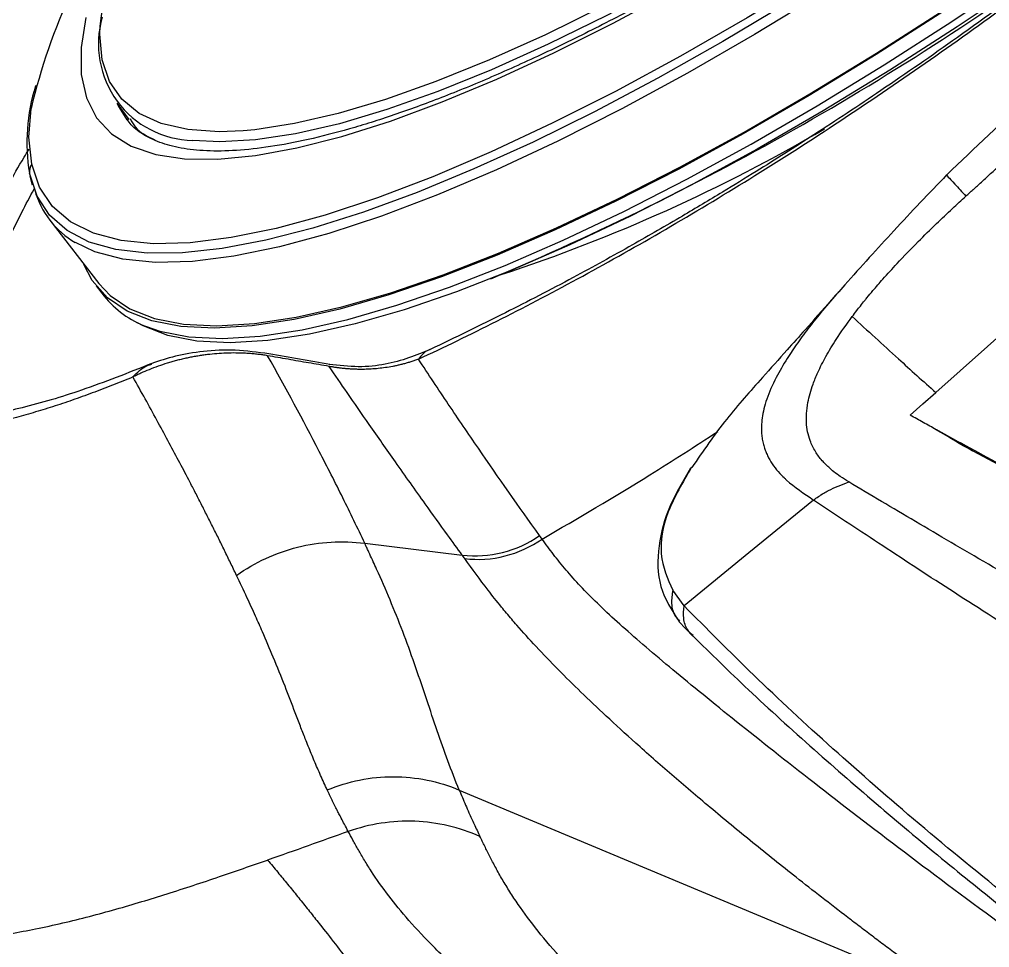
# Model space of a CAD drawing. Extents: x 0 to 84, y -21 to 126.
# Drawn here: x 64.336 to 66.538, y 9.018 to 11.124 of the extents above; entities that cross this region are included whole.
import ezdxf

# ---------------------------------------------------------------- set-up
doc = ezdxf.new("R2010")
doc.units = 0
doc.header["$MEASUREMENT"] = 0
doc.layers.add('1', color=4, linetype='Continuous')

# ---------------------------------------------------------------- blocks, each defined once
blk = doc.blocks.new('PRODIGY')
at = {"layer": '1', "color": 3, "linetype": 'Continuous', "lineweight": 25}
for p, q in [((64.5569, 10.9337), (64.5843, 10.8968)), ((64.3595, 10.7692), (64.365, 10.7488)), ((64.4053, 10.668), (64.5163, 10.5245)), ((64.5101, 10.5197), (64.5283, 10.4963)), ((66.2088, 10.5213), (66.1952, 10.5057)), ((66.4154, 10.2773), (66.6042, 10.4454)), ((64.8993, 10.3609), (64.9016, 10.3609)), ((65.0388, 10.3366), (65.0399, 10.3365)), ((65.5221, 9.945), (65.5164, 9.9529)), ((65.1196, 9.9355), (65.3409, 9.9086)), ((65.8443, 9.7936), (65.8186, 9.829)), ((65.8326, 9.7583), (65.8644, 9.7245)), ((65.3341, 9.3758), (66.4582, 8.9058))]:
    blk.add_line(p, q, dxfattribs=at)
at = {"layer": '1', "color": 3, "linetype": 'Continuous', "lineweight": 25, "flags": 128}
for points in [[(66.0823, 11.1627), (65.9322, 11.0733), (65.7849, 10.9904), (65.6412, 10.9143), (65.5018, 10.8456), (65.3675, 10.7845), (65.239, 10.7314), (65.117, 10.6866), (65.0021, 10.6503), (64.895, 10.6227), (64.7963, 10.604), (64.7064, 10.5942), (64.6258, 10.5934), (64.555, 10.6016), (64.4943, 10.6188), (64.4441, 10.6448), (64.4047, 10.6796), (64.3762, 10.723), (64.3587, 10.7746)], [(64.5195, 11.1086), (64.5252, 11.1552), (64.5429, 11.228), (64.572, 11.3078), (64.6123, 11.3941), (64.6634, 11.4865), (64.7252, 11.5842), (64.7972, 11.6868), (64.879, 11.7936), (64.97, 11.9039), (65.0698, 12.0171), (65.1776, 12.1324), (65.2929, 12.2493), (65.4149, 12.3668), (65.4665, 12.4149)], [(66.5224, 11.6854), (66.376, 11.5828), (66.2296, 11.4851), (66.0842, 11.3929), (65.9406, 11.3067), (65.7999, 11.2269), (65.6627, 11.1543), (65.53, 11.089), (65.4025, 11.0317), (65.2811, 10.9826), (65.1666, 10.942), (65.0595, 10.9101), (64.9606, 10.8873), (64.8704, 10.8735), (64.8436, 10.8711)], [(64.4869, 11.1284), (64.4761, 11.0597), (64.4765, 10.9986), (64.4882, 10.9455), (64.5111, 10.9006), (64.5451, 10.8641), (64.5899, 10.8364), (64.6453, 10.8175), (64.711, 10.8077), (64.7865, 10.8068), (64.8715, 10.8151), (64.9655, 10.8323), (65.0679, 10.8584), (65.178, 10.8932), (65.2953, 10.9366), (65.4191, 10.9883), (65.5486, 11.0479), (65.6832, 11.1152), (65.8219, 11.1898)], [(66.5341, 11.6671), (66.3868, 11.564), (66.2395, 11.4657), (66.0933, 11.3729), (65.9488, 11.2861), (65.8072, 11.2059), (65.6692, 11.1328), (65.5357, 11.0672), (65.4075, 11.0095), (65.2853, 10.9601), (65.1701, 10.9192), (65.0623, 10.8872), (64.9628, 10.8642), (64.8721, 10.8504), (64.7908, 10.8458), (64.7294, 10.8492)], [(66.6085, 11.5351), (66.4523, 11.4253), (66.2961, 11.3204), (66.1408, 11.2209), (65.9872, 11.1274), (65.8361, 11.0405), (65.6885, 10.9605), (65.5451, 10.888), (65.4067, 10.8233), (65.2742, 10.7669), (65.1483, 10.719), (65.0296, 10.6798), (64.9188, 10.6498), (64.8166, 10.6289), (64.7235, 10.6173), (64.64, 10.615), (64.5667, 10.6222), (64.5039, 10.6387), (64.4519, 10.6645), (64.4111, 10.6993), (64.3817, 10.7431), (64.3639, 10.7955)], [(66.6311, 11.5009), (66.4736, 11.3901), (66.316, 11.2843), (66.1592, 11.1839), (66.0042, 11.0895), (65.8518, 11.0018), (65.7028, 10.9211), (65.5581, 10.8479), (65.4185, 10.7827), (65.2848, 10.7257), (65.1577, 10.6774), (65.0379, 10.6379), (64.9262, 10.6075), (64.823, 10.5865), (64.7291, 10.5748), (64.6449, 10.5725), (64.5709, 10.5797), (64.5075, 10.5964), (64.463, 10.6174)], [(66.7427, 11.3551), (66.5883, 11.2466), (66.4339, 11.1427), (66.2803, 11.044), (66.1282, 10.9511), (65.9786, 10.8644), (65.8322, 10.7844), (65.6897, 10.7116), (65.5521, 10.6463), (65.4199, 10.5889), (65.2938, 10.5396), (65.1747, 10.4988), (65.063, 10.4667), (64.9595, 10.4434), (64.8646, 10.429), (64.7788, 10.4237), (64.7027, 10.4274), (64.6365, 10.4402), (64.5807, 10.4619), (64.5356, 10.4925), (64.5014, 10.5318), (64.4826, 10.5681)], [(64.5163, 10.5245), (64.5418, 10.4974), (64.5867, 10.4669), (64.6423, 10.4452), (64.7083, 10.4325), (64.7842, 10.4288), (64.8697, 10.4341), (64.9643, 10.4484), (65.0676, 10.4716), (65.1789, 10.5037), (65.2977, 10.5444), (65.4233, 10.5935), (65.5551, 10.6507), (65.6924, 10.7158), (65.8344, 10.7884), (65.9804, 10.8682), (66.1296, 10.9546), (66.2812, 11.0472), (66.4343, 11.1456), (66.5883, 11.2492), (66.7422, 11.3574)], [(64.6244, 10.4269), (64.6547, 10.4167), (64.7208, 10.404), (64.797, 10.4002), (64.8827, 10.4055), (64.9776, 10.4199), (65.0812, 10.4432), (65.1928, 10.4754), (65.312, 10.5162), (65.438, 10.5654), (65.5702, 10.6229), (65.7079, 10.6882), (65.8503, 10.761), (65.9967, 10.8409), (66.1464, 10.9276), (66.2984, 11.0205), (66.452, 11.1192), (66.6065, 11.2231), (66.7608, 11.3317)], [(66.7626, 11.3121), (66.6182, 11.2107), (66.4643, 11.1071), (66.3111, 11.0088), (66.1596, 10.9161), (66.0104, 10.8297), (65.8644, 10.75), (65.7225, 10.6774), (65.5852, 10.6123), (65.4534, 10.5551), (65.3278, 10.506), (65.209, 10.4653), (65.0977, 10.4333), (64.9945, 10.41), (64.8999, 10.3957), (64.8144, 10.3904), (64.7385, 10.3941), (64.6726, 10.4069), (64.617, 10.4285), (64.6041, 10.4357)], [(64.8436, 10.8711), (64.7896, 10.869), (64.7186, 10.8737), (64.6579, 10.8875), (64.6078, 10.9105), (64.5686, 10.9425), (64.5406, 10.9832), (64.524, 11.0324), (64.5188, 11.0899), (64.5195, 11.1086)], [(64.3639, 10.7955), (64.3577, 10.8563), (64.3627, 10.9217)], [(64.5582, 10.9319), (64.5622, 10.9236), (64.5799, 10.8961)], [(66.3575, 10.226), (66.3864, 10.2517), (66.4154, 10.2774)], [(66.1382, 10.0335), (65.9912, 9.9136), (65.8442, 9.7937)]]:
    blk.add_lwpolyline(points, dxfattribs=at)
at = {"layer": '1', "color": 3, "linetype": 'Continuous', "lineweight": 25}
for centre, radius, start, end in [((65.7121, 10.6032), 1.3865, 143.5095, 166.7195), ((62.8655, 16.5723), 6.5493, 292.8205, 306.65853), ((64.7342, 11.068), 0.2189, 163.8968, 268.7578), ((64.7829, 10.8444), 0.4299, 162.5167, 189.3432), ((64.2586, 14.1242), 3.7657, 288.1126, 300.3769), ((64.3955, 10.7766), 0.0368, 149.1391, 183.1671), ((64.5653, 10.7919), 0.2023, 195.8705, 239.6006), ((64.7024, 10.6363), 0.2234, 218.813, 249.5861)]:
    blk.add_arc(centre, radius, start, end, dxfattribs=at)
for points, knots in [([(73.7038, 17.6398), (73.5881, 17.5307), (73.3529, 17.3088), (73.0099, 16.9848), (72.6861, 16.6786), (72.3966, 16.4046), (72.1528, 16.1737), (71.9512, 15.9828), (71.7883, 15.8284), (71.6432, 15.6909), (71.5188, 15.5731), (71.4173, 15.477), (71.3359, 15.3999), (71.2411, 15.31), (71.1121, 15.1878), (70.9471, 15.0316), (70.7602, 14.8547), (70.5548, 14.6603), (70.3367, 14.454), (70.0855, 14.2164), (69.8199, 13.9653), (69.5484, 13.7088), (69.3455, 13.5171), (69.2008, 13.3805), (69.097, 13.2825), (68.9815, 13.1734), (68.8462, 13.0458), (68.673, 12.8823), (68.4574, 12.6788), (68.1953, 12.4313), (67.8996, 12.1522), (67.5706, 11.8413), (67.2082, 11.4986), (66.8275, 11.1383), (66.5678, 10.8921), (66.4399, 10.7708)], [0, 0, 0, 0, 0.047732, 0.097021, 0.141602, 0.181473, 0.216643, 0.242357, 0.264803, 0.283982, 0.302359, 0.316221, 0.32592, 0.336001, 0.355428, 0.379237, 0.404198, 0.432652, 0.464067, 0.494314, 0.536393, 0.573752, 0.606394, 0.620146, 0.633459, 0.649229, 0.66783, 0.689262, 0.720711, 0.75677, 0.797442, 0.842721, 0.892609, 0.947115, 1, 1, 1, 1]), ([(65.2415, 10.3531), (65.3579, 10.4073), (65.4789, 10.4682), (65.7265, 10.6025), (65.8532, 10.6759), (66.1091, 10.8338), (66.2384, 10.9183), (66.4965, 11.0969), (66.6253, 11.1909), (66.8796, 11.3865), (67.0052, 11.4881), (67.2506, 11.6966), (67.3705, 11.8035), (67.6025, 12.0207), (67.7146, 12.1308), (67.9294, 12.352), (68.0321, 12.4631), (68.3241, 12.7946), (68.4971, 13.0131), (68.7172, 13.3248), (68.784, 13.426), (68.9035, 13.6212), (68.9561, 13.7152), (69.0461, 13.8941), (69.0834, 13.9789), (69.1417, 14.1377), (69.1626, 14.2115), (69.187, 14.3466), (69.1905, 14.4077), (69.1795, 14.5158), (69.1649, 14.5628), (69.1415, 14.6021)], [0, 0, 0, 0, 0.0625, 0.0625, 0.125, 0.125, 0.1875, 0.1875, 0.25, 0.25, 0.3125, 0.3125, 0.375, 0.375, 0.4375, 0.4375, 0.5, 0.5, 0.625, 0.625, 0.6875, 0.6875, 0.75, 0.75, 0.8125, 0.8125, 0.875, 0.875, 0.9375, 0.9375, 1, 1, 1, 1]), ([(69.1189, 14.3128), (69.1203, 14.302), (69.1227, 14.2823), (69.122, 14.2502), (69.1196, 14.2214), (69.1165, 14.197), (69.1124, 14.1728), (69.1076, 14.1483), (69.1009, 14.1192), (69.0918, 14.0852), (69.0803, 14.0468), (69.0605, 13.9882), (69.0296, 13.9087), (68.9833, 13.8061), (68.9286, 13.6977), (68.8706, 13.593), (68.8098, 13.4907), (68.7485, 13.3931), (68.6781, 13.2868), (68.5993, 13.1735), (68.5174, 13.0614), (68.4401, 12.96), (68.3749, 12.8771), (68.3239, 12.8139), (68.286, 12.7679), (68.2531, 12.7283), (68.216, 12.6842), (68.1559, 12.614), (68.0658, 12.5114), (67.9377, 12.3708), (67.775, 12.2004), (67.5907, 12.0175), (67.3944, 11.8331), (67.2018, 11.6617), (67.0123, 11.5015), (66.8323, 11.3568), (66.6509, 11.2176), (66.4715, 11.0866), (66.2978, 10.9662), (66.1455, 10.8654), (66.0258, 10.7897), (65.9266, 10.7288), (65.8328, 10.6728), (65.7195, 10.6075), (65.585, 10.5334), (65.4305, 10.4531), (65.3244, 10.4021), (65.2678, 10.3749)], [0, 0, 0, 0, 0.024053, 0.043547, 0.058465, 0.070896, 0.079513, 0.089272, 0.100196, 0.112283, 0.1255, 0.138871, 0.168858, 0.197157, 0.224094, 0.25302, 0.273909, 0.296081, 0.319543, 0.344303, 0.369207, 0.390318, 0.407305, 0.420161, 0.428878, 0.43527, 0.444046, 0.455446, 0.477483, 0.50547, 0.539454, 0.579495, 0.615917, 0.65265, 0.687139, 0.719357, 0.749276, 0.783401, 0.813855, 0.840609, 0.863643, 0.877195, 0.893485, 0.913923, 0.9385, 0.967199, 1, 1, 1, 1]), ([(66.4995, 10.7371), (66.4999, 10.7375), (66.5034, 10.7406), (66.5149, 10.7512), (66.5562, 10.7887), (66.7103, 10.9288), (67.3106, 11.4735), (68.4979, 12.5505), (69.5527, 13.5402), (70.1603, 14.1102)], [0, 0, 0, 0, 0.000353, 0.002828, 0.009436, 0.033986, 0.128384, 0.498019, 1, 1, 1, 1]), ([(66.5477, 11.6616), (66.5236, 11.6444), (66.4535, 11.5943), (66.3371, 11.5145), (66.1993, 11.4238), (66.0625, 11.3382), (65.9277, 11.2578), (65.7954, 11.1833), (65.6665, 11.115), (65.5416, 11.0532), (65.4214, 10.9983), (65.3066, 10.9506), (65.1979, 10.9103), (65.0959, 10.8776), (65.0013, 10.8526), (64.9146, 10.8354), (64.8365, 10.826), (64.7675, 10.8242), (64.7081, 10.8296), (64.6585, 10.8417), (64.6191, 10.8603), (64.5935, 10.8784), (64.5837, 10.8929), (64.5808, 10.8971)], [0, 0, 0, 0, 0.026563, 0.077067, 0.12757, 0.178061, 0.228535, 0.278986, 0.329409, 0.379796, 0.430136, 0.480417, 0.530623, 0.580731, 0.630716, 0.680545, 0.730188, 0.779627, 0.828907, 0.878176, 0.927818, 0.97883, 1, 1, 1, 1]), ([(64.5873, 10.899), (64.5908, 10.8923), (64.6021, 10.8702), (64.6265, 10.8585), (64.6435, 10.8504)], [0, 0, 0, 0, 0.3065676, 1, 1, 1, 1]), ([(64.1555, 10.2122), (64.154, 10.2233), (64.1505, 10.2507), (64.151, 10.2897), (64.1543, 10.3268), (64.1582, 10.355), (64.1635, 10.3837), (64.1698, 10.4114), (64.1752, 10.4318), (64.1793, 10.4464), (64.1833, 10.46), (64.1928, 10.4902), (64.2103, 10.539), (64.2339, 10.5953), (64.2586, 10.6482), (64.2822, 10.6955), (64.3117, 10.7504), (64.3372, 10.7957), (64.3543, 10.8235), (64.3582, 10.8297)], [0, 0, 0, 0, 0.074203, 0.1825, 0.236403, 0.287435, 0.338798, 0.390482, 0.431307, 0.441901, 0.463573, 0.498267, 0.588926, 0.693235, 0.751523, 0.818037, 0.892859, 0.976056, 1, 1, 1, 1]), ([(66.4401, 10.771), (66.4001, 10.7293), (66.3231, 10.6489), (66.2459, 10.5628), (66.2088, 10.5213)], [0, 0, 0, 0, 0.518141, 1, 1, 1, 1]), ([(66.4404, 10.7702), (66.4409, 10.7696), (66.4419, 10.7682), (66.4567, 10.7521), (66.4748, 10.7326), (66.4838, 10.7229)], [0, 0, 0, 0, 0.310964, 0.659075, 1, 1, 1, 1]), ([(64.2203, 10.2192), (64.2188, 10.2284), (64.214, 10.2564), (64.2156, 10.3075), (64.2244, 10.3747), (64.2411, 10.4431), (64.2608, 10.5028), (64.2784, 10.549), (64.2947, 10.5882), (64.3156, 10.6344), (64.3408, 10.6852), (64.3596, 10.7213), (64.3698, 10.7394), (64.37, 10.7397)], [0, 0, 0, 0, 0.072964, 0.220111, 0.352764, 0.504868, 0.62446, 0.683347, 0.75101, 0.827558, 0.916152, 0.998737, 1, 1, 1, 1]), ([(66.2258, 10.4497), (66.2292, 10.4542), (66.2353, 10.4622), (66.2448, 10.4744), (66.251, 10.4822), (66.2549, 10.4869), (66.2565, 10.489), (66.2626, 10.4963), (66.2755, 10.5119), (66.2981, 10.5378), (66.3321, 10.5751), (66.3727, 10.6172), (66.4149, 10.6586), (66.4511, 10.6929), (66.4736, 10.7135), (66.4838, 10.7229)], [0, 0, 0, 0, 0.046533, 0.082489, 0.126135, 0.126896, 0.132436, 0.147444, 0.203776, 0.295536, 0.422907, 0.605359, 0.758854, 0.890318, 1, 1, 1, 1]), ([(66.4838, 10.7229), (66.4868, 10.7255), (66.492, 10.7303), (66.4972, 10.735), (66.4995, 10.7371)], [0, 0, 0, 0, 0.560038, 1, 1, 1, 1]), ([(66.1949, 10.5059), (66.1894, 10.4997), (66.1639, 10.4707), (66.1249, 10.4263), (66.0723, 10.3676), (66.0132, 10.3012), (65.9363, 10.2158), (65.8874, 10.1446), (65.8618, 10.1073)], [0, 0, 0, 0, 0.0458988, 0.2122372, 0.3289035, 0.4918171, 0.7340932, 1, 1, 1, 1]), ([(66.1952, 10.5057), (66.1827, 10.4915), (66.1593, 10.465), (66.1287, 10.4263), (66.1017, 10.39), (66.0758, 10.3515), (66.0506, 10.308), (66.0305, 10.2621), (66.0201, 10.2197), (66.0192, 10.1907), (66.0216, 10.1714), (66.0241, 10.1597), (66.0274, 10.1489), (66.0314, 10.1389), (66.0408, 10.1196), (66.0541, 10.1013), (66.0685, 10.0867), (66.0733, 10.0822), (66.0753, 10.0804), (66.0941, 10.0632), (66.1165, 10.0482), (66.1382, 10.0335)], [0, 0, 0, 0, 0.064115, 0.119982, 0.175065, 0.22937, 0.298303, 0.381783, 0.461892, 0.537446, 0.566336, 0.594401, 0.621603, 0.647898, 0.673252, 0.780387, 0.812827, 0.820561, 0.826773, 0.831472, 1, 1, 1, 1]), ([(66.2178, 10.0745), (66.2114, 10.0785), (66.1998, 10.0858), (66.1847, 10.0969), (66.174, 10.1063), (66.1651, 10.1148), (66.1542, 10.126), (66.1416, 10.1434), (66.1307, 10.1655), (66.1243, 10.1879), (66.1216, 10.2084), (66.1218, 10.2306), (66.1246, 10.2526), (66.1299, 10.2751), (66.1373, 10.2978), (66.1485, 10.3258), (66.1659, 10.3598), (66.1915, 10.4024), (66.2132, 10.4324), (66.2258, 10.4497)], [0, 0, 0, 0, 0.065071, 0.117528, 0.164419, 0.192893, 0.228101, 0.305988, 0.387462, 0.446911, 0.503221, 0.552426, 0.610397, 0.654967, 0.698809, 0.75237, 0.824237, 0.898693, 1, 1, 1, 1]), ([(66.2258, 10.4497), (66.2604, 10.418), (66.3224, 10.3613), (66.3869, 10.303), (66.4154, 10.2774)], [0, 0, 0, 0, 0.559574, 1, 1, 1, 1]), ([(64.5938, 10.3127), (64.586, 10.3095), (64.5704, 10.3031), (64.5472, 10.2939), (64.5242, 10.2849), (64.5013, 10.2763), (64.4786, 10.268), (64.4561, 10.26), (64.4337, 10.2524), (64.4114, 10.2451), (64.3893, 10.2382), (64.3673, 10.2316), (64.3454, 10.2254), (64.3237, 10.2195), (64.3021, 10.214), (64.2806, 10.2088), (64.2593, 10.2041), (64.217, 10.1954), (64.1542, 10.1851), (64.0729, 10.1778), (63.9932, 10.1769), (63.9159, 10.1824), (63.8407, 10.194), (63.7681, 10.2116), (63.6991, 10.2347), (63.6337, 10.2631), (63.5738, 10.2957), (63.5304, 10.3254), (63.501, 10.3491), (63.4822, 10.3658), (63.4651, 10.3827), (63.4494, 10.3999), (63.4403, 10.4116), (63.4357, 10.4174)], [0, 0, 0, 0, 0.015161, 0.030324, 0.045489, 0.060657, 0.075831, 0.091011, 0.106198, 0.121394, 0.136601, 0.15182, 0.167052, 0.182299, 0.197562, 0.212843, 0.228144, 0.243466, 0.304327, 0.366096, 0.427063, 0.489461, 0.551366, 0.613975, 0.677736, 0.740262, 0.805785, 0.868836, 0.895756, 0.922314, 0.948527, 0.974415, 1, 1, 1, 1]), ([(64.9023, 10.3651), (64.8767, 10.3686), (64.8257, 10.3756), (64.753, 10.3716), (64.6888, 10.3609), (64.6537, 10.3491), (64.6364, 10.3433)], [0, 0, 0, 0, 0.2573949, 0.5108525, 0.7580946, 1, 1, 1, 1]), ([(65.2675, 10.3748), (65.2359, 10.3617), (65.1887, 10.3424), (65.1064, 10.3336), (65.0614, 10.3386), (65.039, 10.3411)], [0, 0, 0, 0, 0.506717, 0.754749, 1, 1, 1, 1]), ([(65.268, 10.3746), (65.2675, 10.3745), (65.2565, 10.3716), (65.2488, 10.3621), (65.2415, 10.3531)], [0, 0, 0, 0, 0.045649, 1, 1, 1, 1]), ([(64.7683, 10.364), (64.7647, 10.3636), (64.7573, 10.3627), (64.7463, 10.3611), (64.7353, 10.3593), (64.7245, 10.3573), (64.7137, 10.355), (64.703, 10.3525), (64.6924, 10.3499), (64.6819, 10.347), (64.6678, 10.3428), (64.6504, 10.3369), (64.6304, 10.3293), (64.6145, 10.3226), (64.6036, 10.3175), (64.5977, 10.3146), (64.5948, 10.3132), (64.5938, 10.3127)], [0, 0, 0, 0, 0.054818, 0.110059, 0.165749, 0.221917, 0.27859, 0.335793, 0.393552, 0.451892, 0.510836, 0.632688, 0.757735, 0.879354, 0.939796, 0.979341, 1, 1, 1, 1]), ([(64.8993, 10.3609), (64.8956, 10.3615), (64.8883, 10.3626), (64.8772, 10.364), (64.8661, 10.3652), (64.8549, 10.3661), (64.8437, 10.3667), (64.829, 10.3671), (64.8108, 10.3671), (64.7893, 10.3661), (64.7753, 10.3647), (64.7683, 10.364)], [0, 0, 0, 0, 0.083698, 0.16753, 0.251542, 0.335778, 0.420283, 0.505101, 0.67056, 0.835418, 1, 1, 1, 1]), ([(65.1196, 9.9355), (65.1035, 9.9696), (65.087, 10.0039), (65.0527, 10.0733), (65.0349, 10.1084), (64.9799, 10.2146), (64.9409, 10.2868), (64.8993, 10.3609)], [0, 0, 0, 0, 0.25, 0.25, 0.5, 0.5, 1, 1, 1, 1]), ([(65.0388, 10.3366), (65.0233, 10.3393), (64.9923, 10.3446), (64.9458, 10.3527), (64.9148, 10.3581), (64.8993, 10.3609)], [0, 0, 0, 0, 0.3328921, 0.6662249, 1, 1, 1, 1]), ([(65.0407, 10.3408), (65.0176, 10.3448), (64.9715, 10.3528), (64.9254, 10.361), (64.9023, 10.3651)], [0, 0, 0, 0, 0.499822, 1, 1, 1, 1]), ([(65.2415, 10.3531), (65.2386, 10.352), (65.2331, 10.3499), (65.2245, 10.3471), (65.2161, 10.3445), (65.2078, 10.3422), (65.1995, 10.3401), (65.1914, 10.3382), (65.1806, 10.3361), (65.1671, 10.3338), (65.1507, 10.3318), (65.1348, 10.3305), (65.1242, 10.3302), (65.119, 10.33)], [0, 0, 0, 0, 0.081134, 0.159658, 0.235577, 0.308894, 0.379616, 0.447748, 0.513299, 0.646742, 0.772247, 0.889947, 1, 1, 1, 1]), ([(65.5164, 9.9529), (65.4694, 10.0185), (65.4232, 10.0843), (65.3546, 10.1842), (65.3319, 10.2176), (65.2866, 10.2849), (65.2641, 10.3188), (65.2415, 10.3531)], [0, 0, 0, 0, 0.5, 0.5, 0.75, 0.75, 1, 1, 1, 1]), ([(64.6363, 10.3432), (64.5825, 10.3219), (64.4798, 10.2812), (64.3454, 10.2419), (64.2316, 10.2189), (64.1488, 10.2101), (64.0909, 10.2079), (64.0526, 10.2083), (64.0164, 10.2101), (63.9755, 10.2139), (63.9229, 10.2219), (63.8591, 10.2368), (63.8191, 10.254), (63.7979, 10.263)], [0, 0, 0, 0, 0.148677, 0.283536, 0.404477, 0.510096, 0.562724, 0.609689, 0.650964, 0.701157, 0.778455, 0.883018, 1, 1, 1, 1]), ([(64.5938, 10.3127), (64.6035, 10.3228), (64.6162, 10.336), (64.633, 10.3407), (64.6369, 10.3418)], [0, 0, 0, 0, 0.765304, 1, 1, 1, 1]), ([(65.3409, 9.9086), (65.3298, 9.9239), (65.3017, 9.9625), (65.2512, 10.0327), (65.192, 10.116), (65.1329, 10.2002), (65.0828, 10.2725), (65.0524, 10.3168), (65.0388, 10.3366)], [0, 0, 0, 0, 0.109519, 0.276348, 0.500552, 0.698515, 0.865011, 1, 1, 1, 1]), ([(65.119, 10.33), (65.1161, 10.33), (65.1105, 10.3299), (65.102, 10.33), (65.0936, 10.3303), (65.0853, 10.3308), (65.0772, 10.3314), (65.0692, 10.3322), (65.0614, 10.3331), (65.0537, 10.3341), (65.0462, 10.3353), (65.0413, 10.3362), (65.0388, 10.3366)], [0, 0, 0, 0, 0.114001, 0.22459, 0.331863, 0.435923, 0.536883, 0.634868, 0.730016, 0.822477, 0.912412, 1, 1, 1, 1]), ([(64.8288, 9.8626), (64.8242, 9.8721), (64.8152, 9.8909), (64.8015, 9.9191), (64.7878, 9.9469), (64.7741, 9.9743), (64.7605, 10.0012), (64.747, 10.0277), (64.7336, 10.0538), (64.7172, 10.0854), (64.6972, 10.1234), (64.6731, 10.1684), (64.6479, 10.215), (64.6215, 10.2631), (64.6031, 10.2961), (64.5938, 10.3127)], [0, 0, 0, 0, 0.067786, 0.134052, 0.198835, 0.262133, 0.323924, 0.384187, 0.442909, 0.500079, 0.596459, 0.694665, 0.794669, 0.896449, 1, 1, 1, 1]), ([(66.4165, 10.1931), (66.4066, 10.1986), (66.3868, 10.2096), (66.3673, 10.2205), (66.3575, 10.226)], [0, 0, 0, 0, 0.497503, 1, 1, 1, 1]), ([(70.1523, 8.3174), (70.0326, 8.3692), (69.7869, 8.4755), (69.4251, 8.6399), (69.0595, 8.8109), (68.7029, 8.9835), (68.3547, 9.1568), (68.0823, 9.2954), (67.8796, 9.4), (67.7397, 9.4731), (67.6027, 9.5453), (67.4702, 9.6159), (67.3434, 9.6828), (67.2214, 9.7483), (67.1057, 9.8122), (66.9957, 9.8726), (66.8974, 9.9259), (66.811, 9.9729), (66.7297, 10.0184), (66.6529, 10.0618), (66.5706, 10.1074), (66.4901, 10.1484), (66.4395, 10.1791), (66.4165, 10.1931)], [0, 0, 0, 0, 0.082249, 0.168725, 0.250938, 0.337837, 0.421226, 0.501438, 0.538138, 0.573957, 0.608923, 0.645818, 0.681064, 0.714276, 0.751294, 0.786327, 0.81865, 0.848238, 0.87506, 0.90615, 0.93432, 0.970126, 1, 1, 1, 1]), ([(66.4168, 10.1934), (66.4673, 10.1657), (66.568, 10.1103), (66.7348, 10.0201), (66.9165, 9.9243), (67.1147, 9.821), (67.3282, 9.7066), (67.5588, 9.5867), (67.7976, 9.4589), (68.0952, 9.3053), (68.453, 9.1234), (68.8715, 8.9174), (69.2962, 8.7157), (69.7251, 8.5196), (70.0141, 8.3944), (70.1585, 8.3319)], [0, 0, 0, 0, 0.062561, 0.125095, 0.187383, 0.249789, 0.312754, 0.37631, 0.439124, 0.501607, 0.601699, 0.701611, 0.80118, 0.900668, 1, 1, 1, 1]), ([(65.5221, 9.945), (65.6035, 9.9923), (65.7361, 10.0692), (65.8693, 10.1556), (65.9206, 10.1889)], [0, 0, 0, 0, 0.614775, 1, 1, 1, 1]), ([(65.8591, 10.1055), (65.8423, 10.0774), (65.8077, 10.0197), (65.7828, 9.9276), (65.7843, 9.8332), (65.8165, 9.7834), (65.8328, 9.7581)], [0, 0, 0, 0, 0.231912, 0.476503, 0.733887, 1, 1, 1, 1]), ([(65.8611, 10.1078), (65.8412, 10.0736), (65.8007, 10.0042), (65.7842, 9.907), (65.807, 9.8552), (65.8186, 9.829)], [0, 0, 0, 0, 0.324195, 0.657267, 1, 1, 1, 1]), ([(66.1382, 10.0335), (66.1454, 10.0388), (66.1554, 10.0461), (66.1806, 10.0601), (66.2015, 10.0682), (66.2178, 10.0745)], [0, 0, 0, 0, 0.3618741, 0.5029828, 1, 1, 1, 1]), ([(70.0718, 7.8217), (69.947, 7.887), (69.6971, 8.0177), (69.3264, 8.222), (68.9584, 8.4303), (68.5945, 8.6429), (68.2352, 8.8578), (67.911, 9.0555), (67.6236, 9.2319), (67.3738, 9.3852), (67.1368, 9.53), (66.9162, 9.6625), (66.7147, 9.782), (66.5326, 9.8894), (66.3665, 9.9861), (66.2673, 10.0451), (66.2178, 10.0745)], [0, 0, 0, 0, 0.082411, 0.164951, 0.247638, 0.330248, 0.412935, 0.496232, 0.559503, 0.622548, 0.685579, 0.749219, 0.81255, 0.875197, 0.937632, 1, 1, 1, 1]), ([(70.0559, 7.7916), (69.9273, 7.8556), (69.6696, 7.9838), (69.286, 8.1822), (68.9045, 8.3839), (68.5276, 8.5896), (68.1562, 8.7981), (67.8228, 8.9908), (67.5296, 9.1639), (67.277, 9.3154), (67.0398, 9.4603), (66.8212, 9.5942), (66.6228, 9.718), (66.4445, 9.8316), (66.2828, 9.9372), (66.1864, 10.0014), (66.1382, 10.0335)], [0, 0, 0, 0, 0.082589, 0.165416, 0.24837, 0.331192, 0.414034, 0.497446, 0.56062, 0.623393, 0.686188, 0.749611, 0.812567, 0.875073, 0.937549, 1, 1, 1, 1]), ([(65.3409, 9.9086), (65.3713, 9.905), (65.4025, 9.907), (65.4623, 9.9221), (65.491, 9.9352), (65.5164, 9.9529)], [0, 0, 0, 0, 0.5, 0.5, 1, 1, 1, 1]), ([(64.8288, 9.8626), (64.8704, 9.8924), (64.9178, 9.9142), (65.0171, 9.9391), (65.069, 9.9421), (65.1196, 9.9355)], [0, 0, 0, 0, 0.5, 0.5, 1, 1, 1, 1]), ([(65.3341, 9.3758), (65.3251, 9.3978), (65.3166, 9.4198), (65.3, 9.4644), (65.292, 9.487), (65.2762, 9.5332), (65.2683, 9.5567), (65.2524, 9.6045), (65.2442, 9.6287), (65.2272, 9.6774), (65.2184, 9.7019), (65.2, 9.7504), (65.1905, 9.7745), (65.1709, 9.8218), (65.1608, 9.8451), (65.1454, 9.8795), (65.1403, 9.8909), (65.1324, 9.9079), (65.1298, 9.9136), (65.1258, 9.9221), (65.1245, 9.925), (65.122, 9.9304), (65.1208, 9.9329), (65.1196, 9.9355)], [0, 0, 0, 0, 0.125, 0.125, 0.25, 0.25, 0.375, 0.375, 0.5, 0.5, 0.625, 0.625, 0.75, 0.75, 0.875, 0.875, 0.9375, 0.9375, 0.96875, 0.96875, 0.984375, 0.984375, 1, 1, 1, 1]), ([(65.3466, 9.9007), (65.377, 9.8971), (65.4082, 9.8991), (65.468, 9.9142), (65.4967, 9.9273), (65.5221, 9.945)], [0, 0, 0, 0, 0.5, 0.5, 1, 1, 1, 1]), ([(66.6673, 8.9957), (66.5835, 9.0563), (66.5036, 9.115), (66.3519, 9.2285), (66.2801, 9.283), (66.1457, 9.3866), (66.0832, 9.4354), (65.9685, 9.5263), (65.9163, 9.5683), (65.8225, 9.645), (65.7809, 9.6798), (65.7073, 9.7435), (65.6753, 9.7724), (65.6201, 9.8261), (65.5968, 9.8509), (65.5664, 9.8868), (65.5569, 9.8985), (65.539, 9.9218), (65.5304, 9.9334), (65.5221, 9.945)], [0, 0, 0, 0, 0.125, 0.125, 0.25, 0.25, 0.375, 0.375, 0.5, 0.5, 0.625, 0.625, 0.75, 0.75, 0.875, 0.875, 0.9375, 0.9375, 1, 1, 1, 1]), ([(66.4582, 8.9058), (66.4477, 8.9134), (66.4267, 8.9288), (66.3956, 8.9516), (66.3648, 8.9744), (66.3344, 8.9971), (66.3043, 9.0196), (66.2745, 9.0421), (66.245, 9.0644), (66.1852, 9.1101), (66.102, 9.1748), (65.9977, 9.2582), (65.9034, 9.3359), (65.8144, 9.4116), (65.7357, 9.4809), (65.6461, 9.5628), (65.55, 9.6561), (65.4871, 9.7238), (65.4487, 9.7682), (65.4261, 9.7953), (65.3892, 9.8421), (65.3636, 9.8773), (65.3466, 9.9007)], [0, 0, 0, 0, 0.016832, 0.033626, 0.05039, 0.067135, 0.083868, 0.100596, 0.117327, 0.134064, 0.203736, 0.265258, 0.330367, 0.393402, 0.458928, 0.518168, 0.630815, 0.76045, 0.779943, 0.820615, 0.880648, 1, 1, 1, 1]), ([(65.0346, 9.3759), (65.032, 9.3814), (65.0269, 9.3924), (65.0195, 9.4089), (65.0123, 9.4254), (65.0052, 9.4419), (64.9983, 9.4585), (64.9915, 9.4752), (64.9832, 9.4958), (64.9733, 9.5211), (64.9582, 9.5607), (64.9385, 9.6125), (64.9137, 9.6739), (64.8911, 9.727), (64.871, 9.7722), (64.8515, 9.8146), (64.8367, 9.8458), (64.8288, 9.8626)], [0, 0, 0, 0, 0.033911, 0.068091, 0.102543, 0.137271, 0.172278, 0.207567, 0.24314, 0.303395, 0.368211, 0.494328, 0.629633, 0.74709, 0.817135, 0.90145, 1, 1, 1, 1]), ([(65.8186, 9.829), (65.8171, 9.8189), (65.814, 9.798), (65.8205, 9.773), (65.8307, 9.7625), (65.834, 9.7591)], [0, 0, 0, 0, 0.389916, 0.804474, 1, 1, 1, 1]), ([(65.8646, 9.726), (65.8603, 9.7301), (65.8495, 9.7404), (65.8418, 9.7644), (65.8435, 9.784), (65.8443, 9.7935)], [0, 0, 0, 0, 0.254376, 0.637365, 1, 1, 1, 1]), ([(69.9406, 7.0472), (69.8024, 7.1213), (69.5264, 7.2694), (69.1182, 7.4932), (68.7178, 7.7185), (68.3271, 7.9464), (67.9468, 8.1778), (67.5786, 8.413), (67.2259, 8.6508), (66.8936, 8.8893), (66.6113, 9.106), (66.3747, 9.2999), (66.1784, 9.4708), (65.9983, 9.6382), (65.8956, 9.7418), (65.8443, 9.7936)], [0, 0, 0, 0, 0.083389, 0.166545, 0.249267, 0.331863, 0.414654, 0.498053, 0.581911, 0.665729, 0.748937, 0.811246, 0.87376, 0.936868, 1, 1, 1, 1]), ([(65.8639, 9.7253), (65.9051, 9.6851), (65.9896, 9.6024), (66.1341, 9.4714), (66.2841, 9.3408), (66.4331, 9.2164), (66.5785, 9.0993), (66.7264, 8.9838), (66.8744, 8.8717), (67.0198, 8.7646), (67.1499, 8.6709), (67.2697, 8.5865), (67.404, 8.4934), (67.5717, 8.3796), (67.7859, 8.238), (68.0394, 8.0751), (68.3108, 7.906), (68.5958, 7.7332), (68.89, 7.5593), (69.2136, 7.3726), (69.5566, 7.1786), (69.7934, 7.0481), (69.9111, 6.9831)], [0, 0, 0, 0, 0.051204, 0.105004, 0.154894, 0.201119, 0.243829, 0.283135, 0.325877, 0.363814, 0.396875, 0.424913, 0.452879, 0.494955, 0.544809, 0.602205, 0.667162, 0.724647, 0.78714, 0.85479, 0.927813, 1, 1, 1, 1]), ([(65.0346, 9.3759), (65.0819, 9.3957), (65.1333, 9.4061), (65.236, 9.406), (65.2871, 9.3957), (65.3341, 9.3758)], [0, 0, 0, 0, 0.5, 0.5, 1, 1, 1, 1]), ([(65.0824, 9.2816), (65.0794, 9.2872), (65.074, 9.2972), (65.0669, 9.3107), (65.0614, 9.3212), (65.0543, 9.3351), (65.0454, 9.3531), (65.0382, 9.3683), (65.0346, 9.3759)], [0, 0, 0, 0, 0.1698991, 0.3104931, 0.4217663, 0.5037042, 0.7531313, 1, 1, 1, 1]), ([(65.3341, 9.3758), (65.3365, 9.3702), (65.3411, 9.3589), (65.3485, 9.3416), (65.3573, 9.3215), (65.3681, 9.2979), (65.3767, 9.2799), (65.3812, 9.2705)], [0, 0, 0, 0, 0.1619991, 0.3270737, 0.4964726, 0.7395679, 1, 1, 1, 1]), ([(65.3812, 9.2705), (65.3349, 9.2912), (65.2843, 9.3029), (65.1822, 9.3067), (65.1307, 9.2988), (65.0824, 9.2817)], [0, 0, 0, 0, 0.5, 0.5, 1, 1, 1, 1]), ([(66.9595, 7.6873), (66.9463, 7.6958), (66.9201, 7.7128), (66.8813, 7.7383), (66.843, 7.7639), (66.8054, 7.7893), (66.7683, 7.8147), (66.709, 7.8559), (66.6252, 7.9158), (66.5213, 7.9928), (66.4206, 8.07), (66.3243, 8.1456), (66.234, 8.2177), (66.1187, 8.3107), (65.9826, 8.4207), (65.8532, 8.5257), (65.7558, 8.6049), (65.6877, 8.6606), (65.6214, 8.715), (65.5622, 8.7641), (65.5033, 8.8134), (65.4502, 8.859), (65.3997, 8.9033), (65.3397, 8.9576), (65.2769, 9.0181), (65.2181, 9.0809), (65.1711, 9.1382), (65.1401, 9.1823), (65.1189, 9.2165), (65.1052, 9.2401), (65.0932, 9.2617), (65.0859, 9.2752), (65.0824, 9.2817)], [0, 0, 0, 0, 0.011933, 0.023759, 0.035476, 0.047081, 0.058571, 0.069944, 0.102567, 0.138056, 0.170649, 0.202428, 0.235662, 0.264158, 0.324338, 0.383571, 0.412382, 0.442377, 0.470047, 0.501198, 0.527023, 0.560641, 0.5908, 0.621346, 0.685527, 0.748136, 0.810291, 0.878724, 0.911605, 0.943029, 0.972993, 1, 1, 1, 1]), ([(67.0974, 7.829), (67.0787, 7.8403), (67.0602, 7.8516), (67.0233, 7.8744), (67.0048, 7.8859), (66.9497, 7.9205), (66.9133, 7.9437), (66.842, 7.9902), (66.8071, 8.0134), (66.7393, 8.0591), (66.7063, 8.0817), (66.6102, 8.1485), (66.5498, 8.1919), (66.4343, 8.276), (66.3793, 8.3169), (66.2738, 8.396), (66.2233, 8.4343), (66.1271, 8.5079), (66.0815, 8.5431), (65.9954, 8.6105), (65.955, 8.6425), (65.8793, 8.7037), (65.844, 8.7329), (65.7778, 8.7891), (65.7469, 8.8161), (65.6892, 8.8685), (65.6625, 8.8938), (65.613, 8.9428), (65.5903, 8.9665), (65.5489, 9.0123), (65.5301, 9.0344), (65.4963, 9.0767), (65.4814, 9.0969), (65.4613, 9.126), (65.455, 9.1355), (65.4461, 9.1496), (65.4432, 9.1542), (65.4376, 9.1635), (65.4348, 9.168), (65.4267, 9.1819), (65.4216, 9.191), (65.412, 9.2087), (65.4076, 9.2172), (65.4014, 9.2293), (65.3995, 9.2332), (65.3957, 9.2409), (65.3938, 9.2446), (65.3901, 9.2521), (65.3883, 9.2559), (65.3847, 9.2633), (65.383, 9.2669), (65.3812, 9.2705)], [0, 0, 0, 0, 0.015625, 0.015625, 0.03125, 0.03125, 0.0625, 0.0625, 0.09375, 0.09375, 0.125, 0.125, 0.1875, 0.1875, 0.25, 0.25, 0.3125, 0.3125, 0.375, 0.375, 0.4375, 0.4375, 0.5, 0.5, 0.5625, 0.5625, 0.625, 0.625, 0.6875, 0.6875, 0.75, 0.75, 0.8125, 0.8125, 0.84375, 0.84375, 0.859375, 0.859375, 0.875, 0.875, 0.90625, 0.90625, 0.9375, 0.9375, 0.953125, 0.953125, 0.96875, 0.96875, 0.984375, 0.984375, 1, 1, 1, 1]), ([(63.9248, 9.0184), (63.936, 9.0184), (63.9584, 9.0186), (63.9918, 9.0192), (64.025, 9.0202), (64.0579, 9.0217), (64.0906, 9.0236), (64.1229, 9.0259), (64.1549, 9.0286), (64.1975, 9.0329), (64.2512, 9.0396), (64.3132, 9.0493), (64.3745, 9.0609), (64.4545, 9.0784), (64.5347, 9.0993), (64.6134, 9.1224), (64.6918, 9.1467), (64.7871, 9.178), (64.8629, 9.2044), (64.8993, 9.217)], [0, 0, 0, 0, 0.033665, 0.06711, 0.100326, 0.133295, 0.165999, 0.198413, 0.230513, 0.262276, 0.326804, 0.392838, 0.450813, 0.513676, 0.638437, 0.699414, 0.759436, 0.884597, 1, 1, 1, 1]), ([(64.8993, 9.217), (64.9031, 9.2124), (64.9107, 9.2034), (64.9221, 9.1896), (64.9334, 9.1759), (64.9446, 9.1622), (64.9558, 9.1485), (64.9669, 9.1348), (64.9779, 9.1211), (64.989, 9.1074), (64.9999, 9.0936), (65.0109, 9.0798), (65.0294, 9.0563), (65.0561, 9.0223), (65.0909, 8.9774), (65.1255, 8.9329), (65.1635, 8.8849), (65.1991, 8.8414), (65.2344, 8.8002), (65.2635, 8.7677), (65.298, 8.7312), (65.3471, 8.6822), (65.4162, 8.6192), (65.5011, 8.5493), (65.577, 8.4888), (65.642, 8.4372), (65.7117, 8.3816), (65.7768, 8.3289), (65.8344, 8.2816), (65.8856, 8.2389), (65.9196, 8.21), (65.9366, 8.1956)], [0, 0, 0, 0, 0.030439, 0.060004, 0.088715, 0.116594, 0.143661, 0.169937, 0.195444, 0.220203, 0.244235, 0.267563, 0.290207, 0.359184, 0.423258, 0.472901, 0.521351, 0.581997, 0.601586, 0.632896, 0.66563, 0.689559, 0.745224, 0.80041, 0.829046, 0.861024, 0.896084, 0.928879, 0.952821, 0.976533, 1, 1, 1, 1])]:
    blk.add_open_spline(points, degree=3, knots=knots, dxfattribs=at)
for points in [[(65.3466, 9.9007), (65.3447, 9.9034), (65.3428, 9.906), (65.3409, 9.9086)], [(65.0824, 9.2817), (65.022, 9.2602), (64.9611, 9.2385), (64.8993, 9.217)]]:
    blk.add_open_spline(points, degree=3, dxfattribs=at)

msp = doc.modelspace()

# ---------------------------------------------------------------- block references
at = {"layer": '1'}
msp.add_blockref('PRODIGY', (0, 0), dxfattribs=at)

doc.saveas('drawing.dxf')
